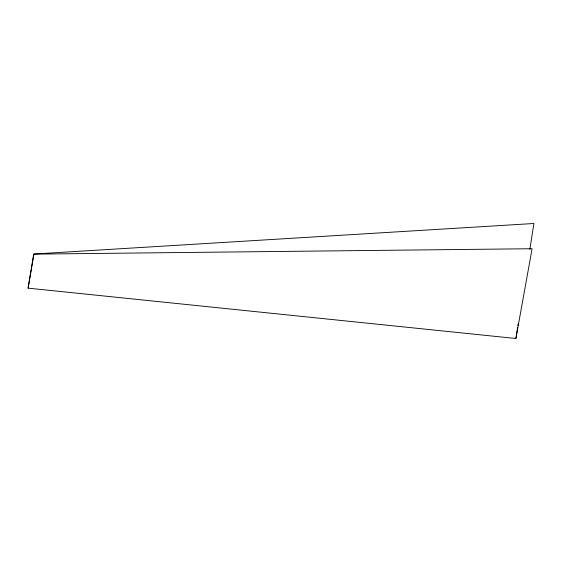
<?xml version="1.0" encoding="UTF-8"?>
<svg xmlns="http://www.w3.org/2000/svg" width="562" height="562" viewBox="0 0 562 562"><rect width="100%" height="100%" fill="white"/><g stroke="black" fill="none" stroke-linecap="round" stroke-linejoin="round"><path stroke-width="0.84" d="M529.84 249.437L533.9 223.493L33.706 254.038L28.1 288.151L515.895 338.507L517.658 327.267M517.925 325.538L518.199 323.81M28.1 288.151L33.952 254.129L532.095 248.72L515.895 338.507"/></g></svg>
